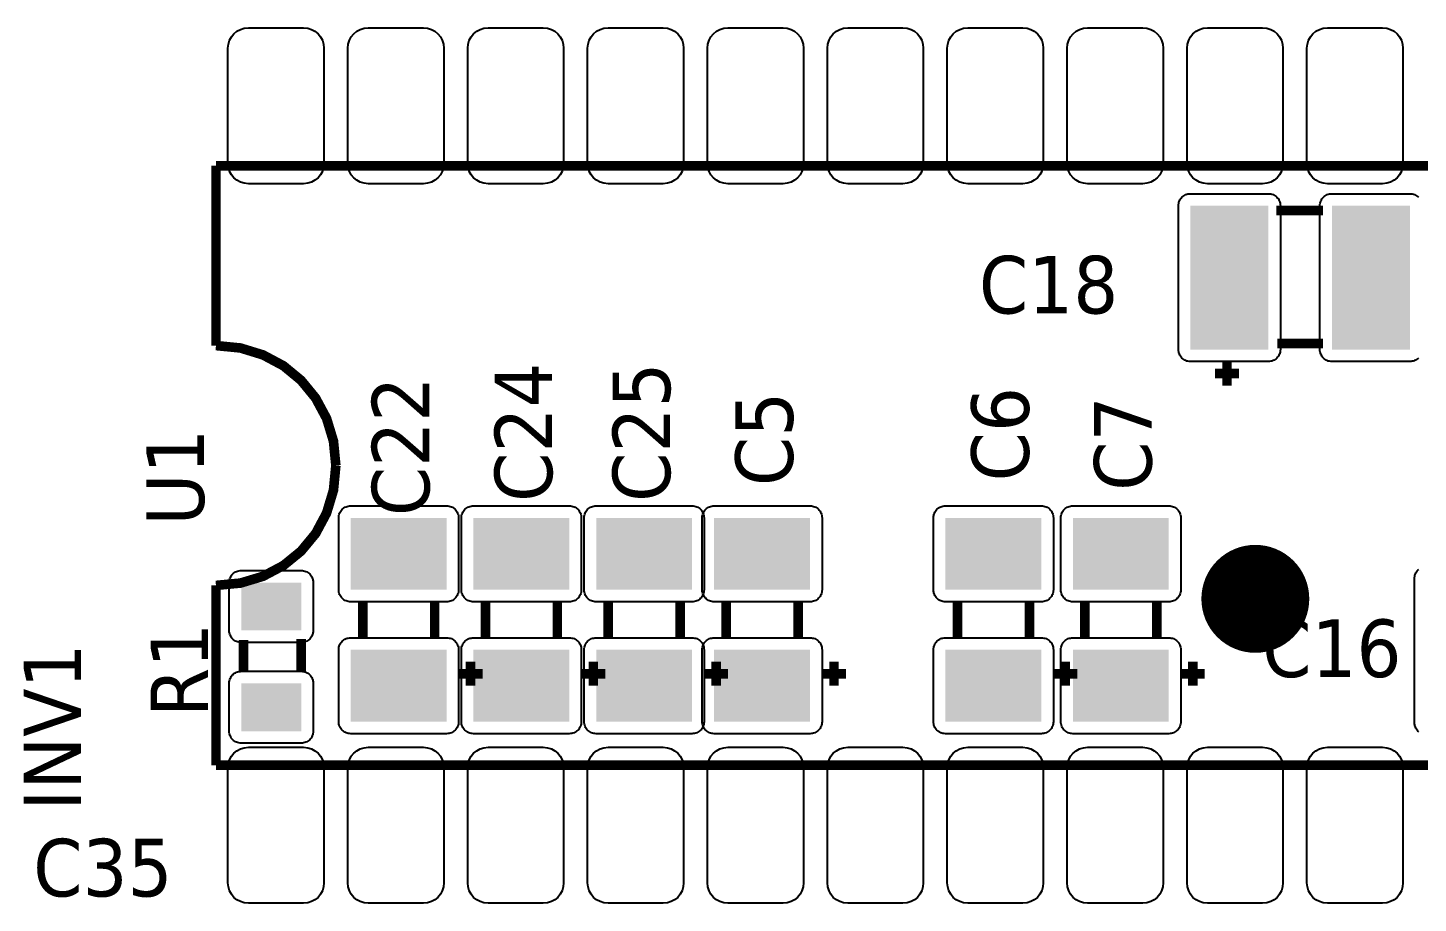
# Model space of a CAD drawing. Header units: millimetres. Extents: x 123.5 to 144.3, y 105.4 to 121.6.
# Drawn here: x 126.447 to 128.534, y 113.78 to 115.094 of the extents above; entities that cross this region are included whole.
import ezdxf

# ---------------------------------------------------------------- set-up
doc = ezdxf.new("R2010")
doc.units = ezdxf.units.MM
doc.layers.add('DESC', color=250, linetype='Continuous')
doc.styles.get("Standard").update_dxf_attribs({"font": 'tahoma.ttf'})

# ---------------------------------------------------------------- blocks, each defined once
blk = doc.blocks.new('RPAD')
blk.add_trace([(-0.5, -0.5), (-0.5, 0.5), (0.5, -0.5), (0.5, 0.5)])
blk = doc.blocks.new('EPAD')
at = {"const_width": 0.5}
blk.add_lwpolyline([(-0.25, 0, 1), (0.25, 0, 1)], format="xyb", close=True, dxfattribs=at)
blk = doc.blocks.new('DIELEC-AUT006')
for points in [[(146.9097, 114.2917), (146.8407, 114.2917), (146.8355, 114.2922), (146.8307, 114.2936), (146.8264, 114.296), (146.8226, 114.299), (146.8195, 114.3028), (146.8172, 114.3071), (146.8158, 114.312), (146.8152, 114.3172), (146.8152, 114.4612), (146.8158, 114.4664), (146.8172, 114.4712), (146.8195, 114.4755), (146.8226, 114.4793), (146.8264, 114.4824), (146.8307, 114.4847), (146.8355, 114.4862), (146.8407, 114.4867), (146.9097, 114.4867), (146.915, 114.4862), (146.9198, 114.4847), (146.9241, 114.4824), (146.9279, 114.4793), (146.931, 114.4755), (146.9333, 114.4712), (146.9347, 114.4664), (146.9352, 114.4612), (146.9352, 114.3172), (146.9347, 114.312), (146.9333, 114.3071), (146.931, 114.3028), (146.9279, 114.299), (146.9241, 114.296), (146.9198, 114.2936), (146.915, 114.2922), (146.9097, 114.2917)], [(147.0597, 114.2917), (146.9907, 114.2917), (146.9855, 114.2922), (146.9807, 114.2936), (146.9764, 114.296), (146.9726, 114.299), (146.9695, 114.3028), (146.9672, 114.3071), (146.9658, 114.312), (146.9652, 114.3172), (146.9652, 114.4612), (146.9658, 114.4664), (146.9672, 114.4712), (146.9695, 114.4755), (146.9726, 114.4793), (146.9764, 114.4824), (146.9807, 114.4847), (146.9855, 114.4862), (146.9907, 114.4867), (147.0597, 114.4867), (147.065, 114.4862), (147.0698, 114.4847), (147.0741, 114.4824), (147.0779, 114.4793), (147.081, 114.4755), (147.0833, 114.4712), (147.0847, 114.4664), (147.0852, 114.4612), (147.0852, 114.3172), (147.0847, 114.312), (147.0833, 114.3071), (147.081, 114.3028), (147.0779, 114.299), (147.0741, 114.296), (147.0698, 114.2936), (147.065, 114.2922), (147.0597, 114.2917)], [(147.2097, 114.2917), (147.1407, 114.2917), (147.1355, 114.2922), (147.1307, 114.2936), (147.1264, 114.296), (147.1226, 114.299), (147.1195, 114.3028), (147.1172, 114.3071), (147.1158, 114.312), (147.1152, 114.3172), (147.1152, 114.4612), (147.1158, 114.4664), (147.1172, 114.4712), (147.1195, 114.4755), (147.1226, 114.4793), (147.1264, 114.4824), (147.1307, 114.4847), (147.1355, 114.4862), (147.1407, 114.4867), (147.2097, 114.4867), (147.215, 114.4862), (147.2198, 114.4847), (147.2241, 114.4824), (147.2279, 114.4793), (147.231, 114.4755), (147.2333, 114.4712), (147.2347, 114.4664), (147.2352, 114.4612), (147.2352, 114.3172), (147.2347, 114.312), (147.2333, 114.3071), (147.231, 114.3028), (147.2279, 114.299), (147.2241, 114.296), (147.2198, 114.2936), (147.215, 114.2922), (147.2097, 114.2917)], [(147.3597, 114.2917), (147.2907, 114.2917), (147.2855, 114.2922), (147.2807, 114.2936), (147.2764, 114.296), (147.2726, 114.299), (147.2695, 114.3028), (147.2672, 114.3071), (147.2658, 114.312), (147.2652, 114.3172), (147.2652, 114.4612), (147.2658, 114.4664), (147.2672, 114.4712), (147.2695, 114.4755), (147.2726, 114.4793), (147.2764, 114.4824), (147.2807, 114.4847), (147.2855, 114.4862), (147.2907, 114.4867), (147.3597, 114.4867), (147.365, 114.4862), (147.3698, 114.4847), (147.3741, 114.4824), (147.3779, 114.4793), (147.381, 114.4755), (147.3833, 114.4712), (147.3847, 114.4664), (147.3852, 114.4612), (147.3852, 114.3172), (147.3847, 114.312), (147.3833, 114.3071), (147.381, 114.3028), (147.3779, 114.299), (147.3741, 114.296), (147.3698, 114.2936), (147.365, 114.2922), (147.3597, 114.2917)], [(147.5097, 114.2917), (147.4407, 114.2917), (147.4355, 114.2922), (147.4307, 114.2936), (147.4264, 114.296), (147.4226, 114.299), (147.4195, 114.3028), (147.4172, 114.3071), (147.4158, 114.312), (147.4152, 114.3172), (147.4152, 114.4612), (147.4158, 114.4664), (147.4172, 114.4712), (147.4195, 114.4755), (147.4226, 114.4793), (147.4264, 114.4824), (147.4307, 114.4847), (147.4355, 114.4862), (147.4407, 114.4867), (147.5097, 114.4867), (147.515, 114.4862), (147.5198, 114.4847), (147.5241, 114.4824), (147.5279, 114.4793), (147.531, 114.4755), (147.5333, 114.4712), (147.5347, 114.4664), (147.5352, 114.4612), (147.5352, 114.3172), (147.5347, 114.312), (147.5333, 114.3071), (147.531, 114.3028), (147.5279, 114.299), (147.5241, 114.296), (147.5198, 114.2936), (147.515, 114.2922), (147.5097, 114.2917)], [(147.6597, 114.2917), (147.5907, 114.2917), (147.5855, 114.2922), (147.5807, 114.2936), (147.5764, 114.296), (147.5726, 114.299), (147.5695, 114.3028), (147.5672, 114.3071), (147.5658, 114.312), (147.5652, 114.3172), (147.5652, 114.4612), (147.5658, 114.4664), (147.5672, 114.4712), (147.5695, 114.4755), (147.5726, 114.4793), (147.5764, 114.4824), (147.5807, 114.4847), (147.5855, 114.4862), (147.5907, 114.4867), (147.6597, 114.4867), (147.665, 114.4862), (147.6698, 114.4847), (147.6741, 114.4824), (147.6779, 114.4793), (147.681, 114.4755), (147.6833, 114.4712), (147.6847, 114.4664), (147.6852, 114.4612), (147.6852, 114.3172), (147.6847, 114.312), (147.6833, 114.3071), (147.681, 114.3028), (147.6779, 114.299), (147.6741, 114.296), (147.6698, 114.2936), (147.665, 114.2922), (147.6597, 114.2917)], [(147.8097, 114.2917), (147.7407, 114.2917), (147.7355, 114.2922), (147.7307, 114.2936), (147.7264, 114.296), (147.7226, 114.299), (147.7195, 114.3028), (147.7172, 114.3071), (147.7158, 114.312), (147.7152, 114.3172), (147.7152, 114.4612), (147.7158, 114.4664), (147.7172, 114.4712), (147.7195, 114.4755), (147.7226, 114.4793), (147.7264, 114.4824), (147.7307, 114.4847), (147.7355, 114.4862), (147.7407, 114.4867), (147.8097, 114.4867), (147.815, 114.4862), (147.8198, 114.4847), (147.8241, 114.4824), (147.8279, 114.4793), (147.831, 114.4755), (147.8333, 114.4712), (147.8347, 114.4664), (147.8352, 114.4612), (147.8352, 114.3172), (147.8347, 114.312), (147.8333, 114.3071), (147.831, 114.3028), (147.8279, 114.299), (147.8241, 114.296), (147.8198, 114.2936), (147.815, 114.2922), (147.8097, 114.2917)], [(147.9597, 114.2917), (147.8907, 114.2917), (147.8855, 114.2922), (147.8807, 114.2936), (147.8764, 114.296), (147.8726, 114.299), (147.8695, 114.3028), (147.8672, 114.3071), (147.8658, 114.312), (147.8652, 114.3172), (147.8652, 114.4612), (147.8658, 114.4664), (147.8672, 114.4712), (147.8695, 114.4755), (147.8726, 114.4793), (147.8764, 114.4824), (147.8807, 114.4847), (147.8855, 114.4862), (147.8907, 114.4867), (147.9597, 114.4867), (147.965, 114.4862), (147.9698, 114.4847), (147.9741, 114.4824), (147.9779, 114.4793), (147.981, 114.4755), (147.9833, 114.4712), (147.9847, 114.4664), (147.9852, 114.4612), (147.9852, 114.3172), (147.9847, 114.312), (147.9833, 114.3071), (147.981, 114.3028), (147.9779, 114.299), (147.9741, 114.296), (147.9698, 114.2936), (147.965, 114.2922), (147.9597, 114.2917)], [(148.1097, 114.2917), (148.0407, 114.2917), (148.0355, 114.2922), (148.0307, 114.2936), (148.0264, 114.296), (148.0226, 114.299), (148.0195, 114.3028), (148.0172, 114.3071), (148.0158, 114.312), (148.0152, 114.3172), (148.0152, 114.4612), (148.0158, 114.4664), (148.0172, 114.4712), (148.0195, 114.4755), (148.0226, 114.4793), (148.0264, 114.4824), (148.0307, 114.4847), (148.0355, 114.4862), (148.0407, 114.4867), (148.1097, 114.4867), (148.115, 114.4862), (148.1198, 114.4847), (148.1241, 114.4824), (148.1279, 114.4793), (148.131, 114.4755), (148.1333, 114.4712), (148.1347, 114.4664), (148.1352, 114.4612), (148.1352, 114.3172), (148.1347, 114.312), (148.1333, 114.3071), (148.131, 114.3028), (148.1279, 114.299), (148.1241, 114.296), (148.1198, 114.2936), (148.115, 114.2922), (148.1097, 114.2917)], [(148.2597, 114.2917), (148.1907, 114.2917), (148.1855, 114.2922), (148.1807, 114.2936), (148.1764, 114.296), (148.1726, 114.299), (148.1695, 114.3028), (148.1672, 114.3071), (148.1658, 114.312), (148.1652, 114.3172), (148.1652, 114.4612), (148.1658, 114.4664), (148.1672, 114.4712), (148.1695, 114.4755), (148.1726, 114.4793), (148.1764, 114.4824), (148.1807, 114.4847), (148.1855, 114.4862), (148.1907, 114.4867), (148.2597, 114.4867), (148.265, 114.4862), (148.2698, 114.4847), (148.2741, 114.4824), (148.2779, 114.4793), (148.281, 114.4755), (148.2833, 114.4712), (148.2847, 114.4664), (148.2852, 114.4612), (148.2852, 114.3172), (148.2847, 114.312), (148.2833, 114.3071), (148.281, 114.3028), (148.2779, 114.299), (148.2741, 114.296), (148.2698, 114.2936), (148.265, 114.2922), (148.2597, 114.2917)], [(148.1169, 114.0692), (148.0194, 114.0692), (148.0179, 114.0693), (148.0163, 114.0695), (148.0149, 114.0699), (148.0135, 114.0704), (148.0122, 114.071), (148.011, 114.0717), (148.0098, 114.0726), (148.0087, 114.0735), (148.0078, 114.0746), (148.0069, 114.0758), (148.0062, 114.077), (148.0056, 114.0783), (148.0051, 114.0797), (148.0047, 114.0811), (148.0045, 114.0826), (148.0044, 114.0842), (148.0044, 114.2642), (148.0045, 114.2658), (148.0047, 114.2673), (148.0051, 114.2687), (148.0056, 114.2701), (148.0062, 114.2714), (148.0069, 114.2727), (148.0078, 114.2738), (148.0087, 114.2749), (148.0098, 114.2758), (148.011, 114.2767), (148.0122, 114.2774), (148.0135, 114.278), (148.0149, 114.2785), (148.0163, 114.2789), (148.0179, 114.2791), (148.0194, 114.2792), (148.1169, 114.2792), (148.1185, 114.2791), (148.12, 114.2789), (148.1214, 114.2785), (148.1228, 114.278), (148.1241, 114.2774), (148.1254, 114.2767), (148.1265, 114.2758), (148.1276, 114.2749), (148.1285, 114.2738), (148.1294, 114.2727), (148.1301, 114.2714), (148.1308, 114.2701), (148.1312, 114.2687), (148.1316, 114.2673), (148.1318, 114.2658), (148.1319, 114.2642), (148.1319, 114.0842), (148.1318, 114.0826), (148.1316, 114.0811), (148.1312, 114.0797), (148.1308, 114.0783), (148.1301, 114.077), (148.1294, 114.0758), (148.1285, 114.0746), (148.1276, 114.0735), (148.1265, 114.0726), (148.1254, 114.0717), (148.1241, 114.071), (148.1228, 114.0704), (148.1214, 114.0699), (148.12, 114.0695), (148.1185, 114.0693), (148.1169, 114.0692)], [(147.1038, 113.8737), (147.1038, 113.7837), (147.1037, 113.7822), (147.1035, 113.7807), (147.1031, 113.7792), (147.1026, 113.7778), (147.102, 113.7765), (147.1013, 113.7753), (147.1004, 113.7741), (147.0995, 113.7731), (147.0984, 113.7721), (147.0972, 113.7713), (147.096, 113.7705), (147.0947, 113.7699), (147.0933, 113.7694), (147.0919, 113.769), (147.0904, 113.7688), (147.0888, 113.7687), (146.9688, 113.7687), (146.9672, 113.7688), (146.9657, 113.769), (146.9643, 113.7694), (146.9629, 113.7699), (146.9616, 113.7705), (146.9603, 113.7713), (146.9592, 113.7721), (146.9581, 113.7731), (146.9572, 113.7741), (146.9563, 113.7753), (146.9556, 113.7765), (146.9549, 113.7778), (146.9545, 113.7792), (146.9541, 113.7807), (146.9539, 113.7822), (146.9538, 113.7837), (146.9538, 113.8737), (146.9539, 113.8753), (146.9541, 113.8768), (146.9545, 113.8782), (146.9549, 113.8796), (146.9556, 113.881), (146.9563, 113.8822), (146.9572, 113.8833), (146.9581, 113.8844), (146.9592, 113.8854), (146.9603, 113.8862), (146.9616, 113.887), (146.9629, 113.8876), (146.9643, 113.8881), (146.9657, 113.8884), (146.9672, 113.8887), (146.9688, 113.8887), (147.0888, 113.8887), (147.0904, 113.8887), (147.0919, 113.8884), (147.0933, 113.8881), (147.0947, 113.8876), (147.096, 113.887), (147.0972, 113.8862), (147.0984, 113.8854), (147.0995, 113.8844), (147.1004, 113.8833), (147.1013, 113.8822), (147.102, 113.881), (147.1026, 113.8796), (147.1031, 113.8782), (147.1035, 113.8768), (147.1037, 113.8753), (147.1038, 113.8737)], [(147.2573, 113.8737), (147.2573, 113.7837), (147.2573, 113.7822), (147.257, 113.7807), (147.2567, 113.7792), (147.2562, 113.7778), (147.2556, 113.7765), (147.2548, 113.7753), (147.254, 113.7741), (147.253, 113.7731), (147.2519, 113.7721), (147.2508, 113.7713), (147.2496, 113.7705), (147.2482, 113.7699), (147.2469, 113.7694), (147.2454, 113.769), (147.2439, 113.7688), (147.2423, 113.7687), (147.1223, 113.7687), (147.1208, 113.7688), (147.1193, 113.769), (147.1178, 113.7694), (147.1164, 113.7699), (147.1151, 113.7705), (147.1139, 113.7713), (147.1127, 113.7721), (147.1117, 113.7731), (147.1107, 113.7741), (147.1099, 113.7753), (147.1091, 113.7765), (147.1085, 113.7778), (147.108, 113.7792), (147.1076, 113.7807), (147.1074, 113.7822), (147.1073, 113.7837), (147.1073, 113.8737), (147.1074, 113.8753), (147.1076, 113.8768), (147.108, 113.8782), (147.1085, 113.8796), (147.1091, 113.881), (147.1099, 113.8822), (147.1107, 113.8833), (147.1117, 113.8844), (147.1127, 113.8854), (147.1139, 113.8862), (147.1151, 113.887), (147.1164, 113.8876), (147.1178, 113.8881), (147.1193, 113.8884), (147.1208, 113.8887), (147.1223, 113.8887), (147.2423, 113.8887), (147.2439, 113.8887), (147.2454, 113.8884), (147.2469, 113.8881), (147.2482, 113.8876), (147.2496, 113.887), (147.2508, 113.8862), (147.2519, 113.8854), (147.253, 113.8844), (147.254, 113.8833), (147.2548, 113.8822), (147.2556, 113.881), (147.2562, 113.8796), (147.2567, 113.8782), (147.257, 113.8768), (147.2573, 113.8753), (147.2573, 113.8737)], [(147.4109, 113.8737), (147.4109, 113.7837), (147.4108, 113.7822), (147.4106, 113.7807), (147.4102, 113.7792), (147.4097, 113.7778), (147.4091, 113.7765), (147.4084, 113.7753), (147.4075, 113.7741), (147.4065, 113.7731), (147.4055, 113.7721), (147.4043, 113.7713), (147.4031, 113.7705), (147.4018, 113.7699), (147.4004, 113.7694), (147.3989, 113.769), (147.3974, 113.7688), (147.3959, 113.7687), (147.2759, 113.7687), (147.2743, 113.7688), (147.2728, 113.769), (147.2714, 113.7694), (147.27, 113.7699), (147.2687, 113.7705), (147.2674, 113.7713), (147.2663, 113.7721), (147.2652, 113.7731), (147.2643, 113.7741), (147.2634, 113.7753), (147.2627, 113.7765), (147.262, 113.7778), (147.2615, 113.7792), (147.2612, 113.7807), (147.261, 113.7822), (147.2609, 113.7837), (147.2609, 113.8737), (147.261, 113.8753), (147.2612, 113.8768), (147.2615, 113.8782), (147.262, 113.8796), (147.2627, 113.881), (147.2634, 113.8822), (147.2643, 113.8833), (147.2652, 113.8844), (147.2663, 113.8854), (147.2674, 113.8862), (147.2687, 113.887), (147.27, 113.8876), (147.2714, 113.8881), (147.2728, 113.8884), (147.2743, 113.8887), (147.2759, 113.8887), (147.3959, 113.8887), (147.3974, 113.8887), (147.3989, 113.8884), (147.4004, 113.8881), (147.4018, 113.8876), (147.4031, 113.887), (147.4043, 113.8862), (147.4055, 113.8854), (147.4065, 113.8844), (147.4075, 113.8833), (147.4084, 113.8822), (147.4091, 113.881), (147.4097, 113.8796), (147.4102, 113.8782), (147.4106, 113.8768), (147.4108, 113.8753), (147.4109, 113.8737)], [(147.5585, 113.8737), (147.5585, 113.7837), (147.5584, 113.7822), (147.5582, 113.7807), (147.5579, 113.7792), (147.5574, 113.7778), (147.5567, 113.7765), (147.556, 113.7753), (147.5551, 113.7741), (147.5542, 113.7731), (147.5531, 113.7721), (147.552, 113.7713), (147.5507, 113.7705), (147.5494, 113.7699), (147.548, 113.7694), (147.5466, 113.769), (147.5451, 113.7688), (147.5435, 113.7687), (147.4235, 113.7687), (147.422, 113.7688), (147.4204, 113.769), (147.419, 113.7694), (147.4176, 113.7699), (147.4163, 113.7705), (147.4151, 113.7713), (147.4139, 113.7721), (147.4129, 113.7731), (147.4119, 113.7741), (147.411, 113.7753), (147.4103, 113.7765), (147.4097, 113.7778), (147.4092, 113.7792), (147.4088, 113.7807), (147.4086, 113.7822), (147.4085, 113.7837), (147.4085, 113.8737), (147.4086, 113.8753), (147.4088, 113.8768), (147.4092, 113.8782), (147.4097, 113.8796), (147.4103, 113.881), (147.411, 113.8822), (147.4119, 113.8833), (147.4129, 113.8844), (147.4139, 113.8854), (147.4151, 113.8862), (147.4163, 113.887), (147.4176, 113.8876), (147.419, 113.8881), (147.4204, 113.8884), (147.422, 113.8887), (147.4235, 113.8887), (147.5435, 113.8887), (147.5451, 113.8887), (147.5466, 113.8884), (147.548, 113.8881), (147.5494, 113.8876), (147.5507, 113.887), (147.552, 113.8862), (147.5531, 113.8854), (147.5542, 113.8844), (147.5551, 113.8833), (147.556, 113.8822), (147.5567, 113.881), (147.5574, 113.8796), (147.5579, 113.8782), (147.5582, 113.8768), (147.5584, 113.8753), (147.5585, 113.8737)], [(147.8479, 113.8737), (147.8479, 113.7837), (147.8478, 113.7822), (147.8476, 113.7807), (147.8472, 113.7792), (147.8467, 113.7778), (147.8461, 113.7765), (147.8454, 113.7753), (147.8445, 113.7741), (147.8435, 113.7731), (147.8425, 113.7721), (147.8413, 113.7713), (147.8401, 113.7705), (147.8388, 113.7699), (147.8374, 113.7694), (147.836, 113.769), (147.8344, 113.7688), (147.8329, 113.7687), (147.7129, 113.7687), (147.7113, 113.7688), (147.7098, 113.769), (147.7084, 113.7694), (147.707, 113.7699), (147.7057, 113.7705), (147.7044, 113.7713), (147.7033, 113.7721), (147.7022, 113.7731), (147.7013, 113.7741), (147.7004, 113.7753), (147.6997, 113.7765), (147.699, 113.7778), (147.6985, 113.7792), (147.6982, 113.7807), (147.698, 113.7822), (147.6979, 113.7837), (147.6979, 113.8737), (147.698, 113.8753), (147.6982, 113.8768), (147.6985, 113.8782), (147.699, 113.8796), (147.6997, 113.881), (147.7004, 113.8822), (147.7013, 113.8833), (147.7022, 113.8844), (147.7033, 113.8854), (147.7044, 113.8862), (147.7057, 113.887), (147.707, 113.8876), (147.7084, 113.8881), (147.7098, 113.8884), (147.7113, 113.8887), (147.7129, 113.8887), (147.8329, 113.8887), (147.8344, 113.8887), (147.836, 113.8884), (147.8374, 113.8881), (147.8388, 113.8876), (147.8401, 113.887), (147.8413, 113.8862), (147.8425, 113.8854), (147.8435, 113.8844), (147.8445, 113.8833), (147.8454, 113.8822), (147.8461, 113.881), (147.8467, 113.8796), (147.8472, 113.8782), (147.8476, 113.8768), (147.8478, 113.8753), (147.8479, 113.8737)], [(148.0073, 113.8737), (148.0073, 113.7837), (148.0073, 113.7822), (148.007, 113.7807), (148.0067, 113.7792), (148.0062, 113.7778), (148.0056, 113.7765), (148.0048, 113.7753), (148.004, 113.7741), (148.003, 113.7731), (148.0019, 113.7721), (148.0008, 113.7713), (147.9996, 113.7705), (147.9982, 113.7699), (147.9969, 113.7694), (147.9954, 113.769), (147.9939, 113.7688), (147.9923, 113.7687), (147.8723, 113.7687), (147.8708, 113.7688), (147.8693, 113.769), (147.8678, 113.7694), (147.8664, 113.7699), (147.8651, 113.7705), (147.8639, 113.7713), (147.8627, 113.7721), (147.8617, 113.7731), (147.8607, 113.7741), (147.8599, 113.7753), (147.8591, 113.7765), (147.8585, 113.7778), (147.858, 113.7792), (147.8576, 113.7807), (147.8574, 113.7822), (147.8573, 113.7837), (147.8573, 113.8737), (147.8574, 113.8753), (147.8576, 113.8768), (147.858, 113.8782), (147.8585, 113.8796), (147.8591, 113.881), (147.8599, 113.8822), (147.8607, 113.8833), (147.8617, 113.8844), (147.8627, 113.8854), (147.8639, 113.8862), (147.8651, 113.887), (147.8664, 113.8876), (147.8678, 113.8881), (147.8693, 113.8884), (147.8708, 113.8887), (147.8723, 113.8887), (147.9923, 113.8887), (147.9939, 113.8887), (147.9954, 113.8884), (147.9969, 113.8881), (147.9982, 113.8876), (147.9996, 113.887), (148.0008, 113.8862), (148.0019, 113.8854), (148.003, 113.8844), (148.004, 113.8833), (148.0048, 113.8822), (148.0056, 113.881), (148.0062, 113.8796), (148.0067, 113.8782), (148.007, 113.8768), (148.0073, 113.8753), (148.0073, 113.8737)], [(146.8168, 113.7328), (146.8168, 113.7928), (146.8169, 113.7944), (146.8171, 113.7959), (146.8175, 113.7973), (146.818, 113.7987), (146.8186, 113.8), (146.8194, 113.8013), (146.8202, 113.8024), (146.8212, 113.8035), (146.8222, 113.8044), (146.8234, 113.8053), (146.8246, 113.806), (146.8259, 113.8066), (146.8273, 113.8071), (146.8288, 113.8075), (146.8303, 113.8077), (146.8318, 113.8078), (146.9068, 113.8078), (146.9084, 113.8077), (146.9099, 113.8075), (146.9114, 113.8071), (146.9127, 113.8066), (146.9141, 113.806), (146.9153, 113.8053), (146.9164, 113.8044), (146.9175, 113.8035), (146.9185, 113.8024), (146.9193, 113.8013), (146.9201, 113.8), (146.9207, 113.7987), (146.9212, 113.7973), (146.9215, 113.7959), (146.9218, 113.7944), (146.9218, 113.7928), (146.9218, 113.7328), (146.9218, 113.7312), (146.9215, 113.7297), (146.9212, 113.7283), (146.9207, 113.7269), (146.9201, 113.7256), (146.9193, 113.7243), (146.9185, 113.7232), (146.9175, 113.7221), (146.9164, 113.7212), (146.9153, 113.7203), (146.9141, 113.7196), (146.9127, 113.719), (146.9114, 113.7185), (146.9099, 113.7181), (146.9084, 113.7179), (146.9068, 113.7178), (146.8318, 113.7178), (146.8303, 113.7179), (146.8288, 113.7181), (146.8273, 113.7185), (146.8259, 113.719), (146.8246, 113.7196), (146.8234, 113.7203), (146.8222, 113.7212), (146.8212, 113.7221), (146.8202, 113.7232), (146.8194, 113.7243), (146.8186, 113.7256), (146.818, 113.7269), (146.8175, 113.7283), (146.8171, 113.7297), (146.8169, 113.7312), (146.8168, 113.7328)], [(147.1038, 113.7087), (147.1038, 113.6187), (147.1037, 113.6172), (147.1035, 113.6157), (147.1031, 113.6142), (147.1026, 113.6128), (147.102, 113.6115), (147.1013, 113.6103), (147.1004, 113.6091), (147.0995, 113.6081), (147.0984, 113.6071), (147.0972, 113.6063), (147.096, 113.6055), (147.0947, 113.6049), (147.0933, 113.6044), (147.0919, 113.604), (147.0904, 113.6038), (147.0888, 113.6037), (146.9688, 113.6037), (146.9672, 113.6038), (146.9657, 113.604), (146.9643, 113.6044), (146.9629, 113.6049), (146.9616, 113.6055), (146.9603, 113.6063), (146.9592, 113.6071), (146.9581, 113.6081), (146.9572, 113.6091), (146.9563, 113.6103), (146.9556, 113.6115), (146.9549, 113.6128), (146.9545, 113.6142), (146.9541, 113.6157), (146.9539, 113.6172), (146.9538, 113.6187), (146.9538, 113.7087), (146.9539, 113.7103), (146.9541, 113.7118), (146.9545, 113.7132), (146.9549, 113.7146), (146.9556, 113.716), (146.9563, 113.7172), (146.9572, 113.7183), (146.9581, 113.7194), (146.9592, 113.7204), (146.9603, 113.7212), (146.9616, 113.722), (146.9629, 113.7226), (146.9643, 113.7231), (146.9657, 113.7234), (146.9672, 113.7237), (146.9688, 113.7237), (147.0888, 113.7237), (147.0904, 113.7237), (147.0919, 113.7234), (147.0933, 113.7231), (147.0947, 113.7226), (147.096, 113.722), (147.0972, 113.7212), (147.0984, 113.7204), (147.0995, 113.7194), (147.1004, 113.7183), (147.1013, 113.7172), (147.102, 113.716), (147.1026, 113.7146), (147.1031, 113.7132), (147.1035, 113.7118), (147.1037, 113.7103), (147.1038, 113.7087)], [(147.2573, 113.7087), (147.2573, 113.6187), (147.2573, 113.6172), (147.257, 113.6157), (147.2567, 113.6142), (147.2562, 113.6128), (147.2556, 113.6115), (147.2548, 113.6103), (147.254, 113.6091), (147.253, 113.6081), (147.2519, 113.6071), (147.2508, 113.6063), (147.2496, 113.6055), (147.2482, 113.6049), (147.2469, 113.6044), (147.2454, 113.604), (147.2439, 113.6038), (147.2423, 113.6037), (147.1223, 113.6037), (147.1208, 113.6038), (147.1193, 113.604), (147.1178, 113.6044), (147.1164, 113.6049), (147.1151, 113.6055), (147.1139, 113.6063), (147.1127, 113.6071), (147.1117, 113.6081), (147.1107, 113.6091), (147.1099, 113.6103), (147.1091, 113.6115), (147.1085, 113.6128), (147.108, 113.6142), (147.1076, 113.6157), (147.1074, 113.6172), (147.1073, 113.6187), (147.1073, 113.7087), (147.1074, 113.7103), (147.1076, 113.7118), (147.108, 113.7132), (147.1085, 113.7146), (147.1091, 113.716), (147.1099, 113.7172), (147.1107, 113.7183), (147.1117, 113.7194), (147.1127, 113.7204), (147.1139, 113.7212), (147.1151, 113.722), (147.1164, 113.7226), (147.1178, 113.7231), (147.1193, 113.7234), (147.1208, 113.7237), (147.1223, 113.7237), (147.2423, 113.7237), (147.2439, 113.7237), (147.2454, 113.7234), (147.2469, 113.7231), (147.2482, 113.7226), (147.2496, 113.722), (147.2508, 113.7212), (147.2519, 113.7204), (147.253, 113.7194), (147.254, 113.7183), (147.2548, 113.7172), (147.2556, 113.716), (147.2562, 113.7146), (147.2567, 113.7132), (147.257, 113.7118), (147.2573, 113.7103), (147.2573, 113.7087)], [(147.4109, 113.7087), (147.4109, 113.6187), (147.4108, 113.6172), (147.4106, 113.6157), (147.4102, 113.6142), (147.4097, 113.6128), (147.4091, 113.6115), (147.4084, 113.6103), (147.4075, 113.6091), (147.4065, 113.6081), (147.4055, 113.6071), (147.4043, 113.6063), (147.4031, 113.6055), (147.4018, 113.6049), (147.4004, 113.6044), (147.3989, 113.604), (147.3974, 113.6038), (147.3959, 113.6037), (147.2759, 113.6037), (147.2743, 113.6038), (147.2728, 113.604), (147.2714, 113.6044), (147.27, 113.6049), (147.2687, 113.6055), (147.2674, 113.6063), (147.2663, 113.6071), (147.2652, 113.6081), (147.2643, 113.6091), (147.2634, 113.6103), (147.2627, 113.6115), (147.262, 113.6128), (147.2615, 113.6142), (147.2612, 113.6157), (147.261, 113.6172), (147.2609, 113.6187), (147.2609, 113.7087), (147.261, 113.7103), (147.2612, 113.7118), (147.2615, 113.7132), (147.262, 113.7146), (147.2627, 113.716), (147.2634, 113.7172), (147.2643, 113.7183), (147.2652, 113.7194), (147.2663, 113.7204), (147.2674, 113.7212), (147.2687, 113.722), (147.27, 113.7226), (147.2714, 113.7231), (147.2728, 113.7234), (147.2743, 113.7237), (147.2759, 113.7237), (147.3959, 113.7237), (147.3974, 113.7237), (147.3989, 113.7234), (147.4004, 113.7231), (147.4018, 113.7226), (147.4031, 113.722), (147.4043, 113.7212), (147.4055, 113.7204), (147.4065, 113.7194), (147.4075, 113.7183), (147.4084, 113.7172), (147.4091, 113.716), (147.4097, 113.7146), (147.4102, 113.7132), (147.4106, 113.7118), (147.4108, 113.7103), (147.4109, 113.7087)], [(147.5585, 113.7087), (147.5585, 113.6187), (147.5584, 113.6172), (147.5582, 113.6157), (147.5579, 113.6142), (147.5574, 113.6128), (147.5567, 113.6115), (147.556, 113.6103), (147.5551, 113.6091), (147.5542, 113.6081), (147.5531, 113.6071), (147.552, 113.6063), (147.5507, 113.6055), (147.5494, 113.6049), (147.548, 113.6044), (147.5466, 113.604), (147.5451, 113.6038), (147.5435, 113.6037), (147.4235, 113.6037), (147.422, 113.6038), (147.4204, 113.604), (147.419, 113.6044), (147.4176, 113.6049), (147.4163, 113.6055), (147.4151, 113.6063), (147.4139, 113.6071), (147.4129, 113.6081), (147.4119, 113.6091), (147.411, 113.6103), (147.4103, 113.6115), (147.4097, 113.6128), (147.4092, 113.6142), (147.4088, 113.6157), (147.4086, 113.6172), (147.4085, 113.6187), (147.4085, 113.7087), (147.4086, 113.7103), (147.4088, 113.7118), (147.4092, 113.7132), (147.4097, 113.7146), (147.4103, 113.716), (147.411, 113.7172), (147.4119, 113.7183), (147.4129, 113.7194), (147.4139, 113.7204), (147.4151, 113.7212), (147.4163, 113.722), (147.4176, 113.7226), (147.419, 113.7231), (147.4204, 113.7234), (147.422, 113.7237), (147.4235, 113.7237), (147.5435, 113.7237), (147.5451, 113.7237), (147.5466, 113.7234), (147.548, 113.7231), (147.5494, 113.7226), (147.5507, 113.722), (147.552, 113.7212), (147.5531, 113.7204), (147.5542, 113.7194), (147.5551, 113.7183), (147.556, 113.7172), (147.5567, 113.716), (147.5574, 113.7146), (147.5579, 113.7132), (147.5582, 113.7118), (147.5584, 113.7103), (147.5585, 113.7087)], [(147.8479, 113.7087), (147.8479, 113.6187), (147.8478, 113.6172), (147.8476, 113.6157), (147.8472, 113.6142), (147.8467, 113.6128), (147.8461, 113.6115), (147.8454, 113.6103), (147.8445, 113.6091), (147.8435, 113.6081), (147.8425, 113.6071), (147.8413, 113.6063), (147.8401, 113.6055), (147.8388, 113.6049), (147.8374, 113.6044), (147.836, 113.604), (147.8344, 113.6038), (147.8329, 113.6037), (147.7129, 113.6037), (147.7113, 113.6038), (147.7098, 113.604), (147.7084, 113.6044), (147.707, 113.6049), (147.7057, 113.6055), (147.7044, 113.6063), (147.7033, 113.6071), (147.7022, 113.6081), (147.7013, 113.6091), (147.7004, 113.6103), (147.6997, 113.6115), (147.699, 113.6128), (147.6985, 113.6142), (147.6982, 113.6157), (147.698, 113.6172), (147.6979, 113.6187), (147.6979, 113.7087), (147.698, 113.7103), (147.6982, 113.7118), (147.6985, 113.7132), (147.699, 113.7146), (147.6997, 113.716), (147.7004, 113.7172), (147.7013, 113.7183), (147.7022, 113.7194), (147.7033, 113.7204), (147.7044, 113.7212), (147.7057, 113.722), (147.707, 113.7226), (147.7084, 113.7231), (147.7098, 113.7234), (147.7113, 113.7237), (147.7129, 113.7237), (147.8329, 113.7237), (147.8344, 113.7237), (147.836, 113.7234), (147.8374, 113.7231), (147.8388, 113.7226), (147.8401, 113.722), (147.8413, 113.7212), (147.8425, 113.7204), (147.8435, 113.7194), (147.8445, 113.7183), (147.8454, 113.7172), (147.8461, 113.716), (147.8467, 113.7146), (147.8472, 113.7132), (147.8476, 113.7118), (147.8478, 113.7103), (147.8479, 113.7087)], [(148.0073, 113.7087), (148.0073, 113.6187), (148.0073, 113.6172), (148.007, 113.6157), (148.0067, 113.6142), (148.0062, 113.6128), (148.0056, 113.6115), (148.0048, 113.6103), (148.004, 113.6091), (148.003, 113.6081), (148.0019, 113.6071), (148.0008, 113.6063), (147.9996, 113.6055), (147.9982, 113.6049), (147.9969, 113.6044), (147.9954, 113.604), (147.9939, 113.6038), (147.9923, 113.6037), (147.8723, 113.6037), (147.8708, 113.6038), (147.8693, 113.604), (147.8678, 113.6044), (147.8664, 113.6049), (147.8651, 113.6055), (147.8639, 113.6063), (147.8627, 113.6071), (147.8617, 113.6081), (147.8607, 113.6091), (147.8599, 113.6103), (147.8591, 113.6115), (147.8585, 113.6128), (147.858, 113.6142), (147.8576, 113.6157), (147.8574, 113.6172), (147.8573, 113.6187), (147.8573, 113.7087), (147.8574, 113.7103), (147.8576, 113.7118), (147.858, 113.7132), (147.8585, 113.7146), (147.8591, 113.716), (147.8599, 113.7172), (147.8607, 113.7183), (147.8617, 113.7194), (147.8627, 113.7204), (147.8639, 113.7212), (147.8651, 113.722), (147.8664, 113.7226), (147.8678, 113.7231), (147.8693, 113.7234), (147.8708, 113.7237), (147.8723, 113.7237), (147.9923, 113.7237), (147.9939, 113.7237), (147.9954, 113.7234), (147.9969, 113.7231), (147.9982, 113.7226), (147.9996, 113.722), (148.0008, 113.7212), (148.0019, 113.7204), (148.003, 113.7194), (148.004, 113.7183), (148.0048, 113.7172), (148.0056, 113.716), (148.0062, 113.7146), (148.0067, 113.7132), (148.007, 113.7118), (148.0073, 113.7103), (148.0073, 113.7087)], [(146.8168, 113.6068), (146.8168, 113.6668), (146.8169, 113.6684), (146.8171, 113.6699), (146.8175, 113.6713), (146.818, 113.6727), (146.8186, 113.674), (146.8194, 113.6753), (146.8202, 113.6764), (146.8212, 113.6775), (146.8222, 113.6784), (146.8234, 113.6793), (146.8246, 113.68), (146.8259, 113.6806), (146.8273, 113.6811), (146.8288, 113.6815), (146.8303, 113.6817), (146.8318, 113.6818), (146.9068, 113.6818), (146.9084, 113.6817), (146.9099, 113.6815), (146.9114, 113.6811), (146.9127, 113.6806), (146.9141, 113.68), (146.9153, 113.6793), (146.9164, 113.6784), (146.9175, 113.6775), (146.9185, 113.6764), (146.9193, 113.6753), (146.9201, 113.674), (146.9207, 113.6727), (146.9212, 113.6713), (146.9215, 113.6699), (146.9218, 113.6684), (146.9218, 113.6668), (146.9218, 113.6068), (146.9218, 113.6052), (146.9215, 113.6037), (146.9212, 113.6023), (146.9207, 113.6009), (146.9201, 113.5996), (146.9193, 113.5983), (146.9185, 113.5972), (146.9175, 113.5961), (146.9164, 113.5952), (146.9153, 113.5943), (146.9141, 113.5936), (146.9127, 113.593), (146.9114, 113.5925), (146.9099, 113.5921), (146.9084, 113.5919), (146.9068, 113.5918), (146.8318, 113.5918), (146.8303, 113.5919), (146.8288, 113.5921), (146.8273, 113.5925), (146.8259, 113.593), (146.8246, 113.5936), (146.8234, 113.5943), (146.8222, 113.5952), (146.8212, 113.5961), (146.8202, 113.5972), (146.8194, 113.5983), (146.8186, 113.5996), (146.818, 113.6009), (146.8175, 113.6023), (146.8171, 113.6037), (146.8169, 113.6052), (146.8168, 113.6068)], [(146.8407, 113.5867), (146.9097, 113.5867), (146.915, 113.5862), (146.9198, 113.5847), (146.9241, 113.5824), (146.9279, 113.5793), (146.931, 113.5755), (146.9333, 113.5712), (146.9347, 113.5664), (146.9352, 113.5612), (146.9352, 113.4172), (146.9347, 113.412), (146.9333, 113.4071), (146.931, 113.4028), (146.9279, 113.399), (146.9241, 113.396), (146.9198, 113.3936), (146.915, 113.3922), (146.9097, 113.3917), (146.8407, 113.3917), (146.8355, 113.3922), (146.8307, 113.3936), (146.8264, 113.396), (146.8226, 113.399), (146.8195, 113.4028), (146.8172, 113.4071), (146.8158, 113.412), (146.8152, 113.4172), (146.8152, 113.5612), (146.8158, 113.5664), (146.8172, 113.5712), (146.8195, 113.5755), (146.8226, 113.5793), (146.8264, 113.5824), (146.8307, 113.5847), (146.8355, 113.5862), (146.8407, 113.5867)], [(146.9907, 113.5867), (147.0597, 113.5867), (147.065, 113.5862), (147.0698, 113.5847), (147.0741, 113.5824), (147.0779, 113.5793), (147.081, 113.5755), (147.0833, 113.5712), (147.0847, 113.5664), (147.0852, 113.5612), (147.0852, 113.4172), (147.0847, 113.412), (147.0833, 113.4071), (147.081, 113.4028), (147.0779, 113.399), (147.0741, 113.396), (147.0698, 113.3936), (147.065, 113.3922), (147.0597, 113.3917), (146.9907, 113.3917), (146.9855, 113.3922), (146.9807, 113.3936), (146.9764, 113.396), (146.9726, 113.399), (146.9695, 113.4028), (146.9672, 113.4071), (146.9658, 113.412), (146.9652, 113.4172), (146.9652, 113.5612), (146.9658, 113.5664), (146.9672, 113.5712), (146.9695, 113.5755), (146.9726, 113.5793), (146.9764, 113.5824), (146.9807, 113.5847), (146.9855, 113.5862), (146.9907, 113.5867)], [(147.1407, 113.5867), (147.2097, 113.5867), (147.215, 113.5862), (147.2198, 113.5847), (147.2241, 113.5824), (147.2279, 113.5793), (147.231, 113.5755), (147.2333, 113.5712), (147.2347, 113.5664), (147.2352, 113.5612), (147.2352, 113.4172), (147.2347, 113.412), (147.2333, 113.4071), (147.231, 113.4028), (147.2279, 113.399), (147.2241, 113.396), (147.2198, 113.3936), (147.215, 113.3922), (147.2097, 113.3917), (147.1407, 113.3917), (147.1355, 113.3922), (147.1307, 113.3936), (147.1264, 113.396), (147.1226, 113.399), (147.1195, 113.4028), (147.1172, 113.4071), (147.1158, 113.412), (147.1152, 113.4172), (147.1152, 113.5612), (147.1158, 113.5664), (147.1172, 113.5712), (147.1195, 113.5755), (147.1226, 113.5793), (147.1264, 113.5824), (147.1307, 113.5847), (147.1355, 113.5862), (147.1407, 113.5867)], [(147.2907, 113.5867), (147.3597, 113.5867), (147.365, 113.5862), (147.3698, 113.5847), (147.3741, 113.5824), (147.3779, 113.5793), (147.381, 113.5755), (147.3833, 113.5712), (147.3847, 113.5664), (147.3852, 113.5612), (147.3852, 113.4172), (147.3847, 113.412), (147.3833, 113.4071), (147.381, 113.4028), (147.3779, 113.399), (147.3741, 113.396), (147.3698, 113.3936), (147.365, 113.3922), (147.3597, 113.3917), (147.2907, 113.3917), (147.2855, 113.3922), (147.2807, 113.3936), (147.2764, 113.396), (147.2726, 113.399), (147.2695, 113.4028), (147.2672, 113.4071), (147.2658, 113.412), (147.2652, 113.4172), (147.2652, 113.5612), (147.2658, 113.5664), (147.2672, 113.5712), (147.2695, 113.5755), (147.2726, 113.5793), (147.2764, 113.5824), (147.2807, 113.5847), (147.2855, 113.5862), (147.2907, 113.5867)], [(147.4407, 113.5867), (147.5097, 113.5867), (147.515, 113.5862), (147.5198, 113.5847), (147.5241, 113.5824), (147.5279, 113.5793), (147.531, 113.5755), (147.5333, 113.5712), (147.5347, 113.5664), (147.5352, 113.5612), (147.5352, 113.4172), (147.5347, 113.412), (147.5333, 113.4071), (147.531, 113.4028), (147.5279, 113.399), (147.5241, 113.396), (147.5198, 113.3936), (147.515, 113.3922), (147.5097, 113.3917), (147.4407, 113.3917), (147.4355, 113.3922), (147.4307, 113.3936), (147.4264, 113.396), (147.4226, 113.399), (147.4195, 113.4028), (147.4172, 113.4071), (147.4158, 113.412), (147.4152, 113.4172), (147.4152, 113.5612), (147.4158, 113.5664), (147.4172, 113.5712), (147.4195, 113.5755), (147.4226, 113.5793), (147.4264, 113.5824), (147.4307, 113.5847), (147.4355, 113.5862), (147.4407, 113.5867)], [(147.5907, 113.5867), (147.6597, 113.5867), (147.665, 113.5862), (147.6698, 113.5847), (147.6741, 113.5824), (147.6779, 113.5793), (147.681, 113.5755), (147.6833, 113.5712), (147.6847, 113.5664), (147.6852, 113.5612), (147.6852, 113.4172), (147.6847, 113.412), (147.6833, 113.4071), (147.681, 113.4028), (147.6779, 113.399), (147.6741, 113.396), (147.6698, 113.3936), (147.665, 113.3922), (147.6597, 113.3917), (147.5907, 113.3917), (147.5855, 113.3922), (147.5807, 113.3936), (147.5764, 113.396), (147.5726, 113.399), (147.5695, 113.4028), (147.5672, 113.4071), (147.5658, 113.412), (147.5652, 113.4172), (147.5652, 113.5612), (147.5658, 113.5664), (147.5672, 113.5712), (147.5695, 113.5755), (147.5726, 113.5793), (147.5764, 113.5824), (147.5807, 113.5847), (147.5855, 113.5862), (147.5907, 113.5867)], [(147.7407, 113.5867), (147.8097, 113.5867), (147.815, 113.5862), (147.8198, 113.5847), (147.8241, 113.5824), (147.8279, 113.5793), (147.831, 113.5755), (147.8333, 113.5712), (147.8347, 113.5664), (147.8352, 113.5612), (147.8352, 113.4172), (147.8347, 113.412), (147.8333, 113.4071), (147.831, 113.4028), (147.8279, 113.399), (147.8241, 113.396), (147.8198, 113.3936), (147.815, 113.3922), (147.8097, 113.3917), (147.7407, 113.3917), (147.7355, 113.3922), (147.7307, 113.3936), (147.7264, 113.396), (147.7226, 113.399), (147.7195, 113.4028), (147.7172, 113.4071), (147.7158, 113.412), (147.7152, 113.4172), (147.7152, 113.5612), (147.7158, 113.5664), (147.7172, 113.5712), (147.7195, 113.5755), (147.7226, 113.5793), (147.7264, 113.5824), (147.7307, 113.5847), (147.7355, 113.5862), (147.7407, 113.5867)], [(147.8907, 113.5867), (147.9597, 113.5867), (147.965, 113.5862), (147.9698, 113.5847), (147.9741, 113.5824), (147.9779, 113.5793), (147.981, 113.5755), (147.9833, 113.5712), (147.9847, 113.5664), (147.9852, 113.5612), (147.9852, 113.4172), (147.9847, 113.412), (147.9833, 113.4071), (147.981, 113.4028), (147.9779, 113.399), (147.9741, 113.396), (147.9698, 113.3936), (147.965, 113.3922), (147.9597, 113.3917), (147.8907, 113.3917), (147.8855, 113.3922), (147.8807, 113.3936), (147.8764, 113.396), (147.8726, 113.399), (147.8695, 113.4028), (147.8672, 113.4071), (147.8658, 113.412), (147.8652, 113.4172), (147.8652, 113.5612), (147.8658, 113.5664), (147.8672, 113.5712), (147.8695, 113.5755), (147.8726, 113.5793), (147.8764, 113.5824), (147.8807, 113.5847), (147.8855, 113.5862), (147.8907, 113.5867)], [(148.0407, 113.5867), (148.1097, 113.5867), (148.115, 113.5862), (148.1198, 113.5847), (148.1241, 113.5824), (148.1279, 113.5793), (148.131, 113.5755), (148.1333, 113.5712), (148.1347, 113.5664), (148.1352, 113.5612), (148.1352, 113.4172), (148.1347, 113.412), (148.1333, 113.4071), (148.131, 113.4028), (148.1279, 113.399), (148.1241, 113.396), (148.1198, 113.3936), (148.115, 113.3922), (148.1097, 113.3917), (148.0407, 113.3917), (148.0355, 113.3922), (148.0307, 113.3936), (148.0264, 113.396), (148.0226, 113.399), (148.0195, 113.4028), (148.0172, 113.4071), (148.0158, 113.412), (148.0152, 113.4172), (148.0152, 113.5612), (148.0158, 113.5664), (148.0172, 113.5712), (148.0195, 113.5755), (148.0226, 113.5793), (148.0264, 113.5824), (148.0307, 113.5847), (148.0355, 113.5862), (148.0407, 113.5867)], [(148.1907, 113.5867), (148.2597, 113.5867), (148.265, 113.5862), (148.2698, 113.5847), (148.2741, 113.5824), (148.2779, 113.5793), (148.281, 113.5755), (148.2833, 113.5712), (148.2847, 113.5664), (148.2852, 113.5612), (148.2852, 113.4172), (148.2847, 113.412), (148.2833, 113.4071), (148.281, 113.4028), (148.2779, 113.399), (148.2741, 113.396), (148.2698, 113.3936), (148.265, 113.3922), (148.2597, 113.3917), (148.1907, 113.3917), (148.1855, 113.3922), (148.1807, 113.3936), (148.1764, 113.396), (148.1726, 113.399), (148.1695, 113.4028), (148.1672, 113.4071), (148.1658, 113.412), (148.1652, 113.4172), (148.1652, 113.5612), (148.1658, 113.5664), (148.1672, 113.5712), (148.1695, 113.5755), (148.1726, 113.5793), (148.1764, 113.5824), (148.1807, 113.5847), (148.1855, 113.5862), (148.1907, 113.5867)]]:
    blk.add_lwpolyline(points, close=True)
at = {"const_width": 0.012}
for points in [[(146.8002, 114.0892), (146.8002, 114.3142)], [(146.8002, 114.3142), (149.8002, 114.3142)], [(146.8002, 114.0892), (146.8002, 114.3142)], [(146.8002, 114.3142), (149.8002, 114.3142)], [(146.8002, 114.0892), (146.8002, 114.3142)], [(146.8002, 114.3142), (149.8002, 114.3142)], [(148.1852, 114.2582), (148.1267, 114.2582)], [(148.1852, 114.2582), (148.1267, 114.2582)], [(148.1852, 114.2582), (148.1267, 114.2582)], [(146.9502, 113.9392), (146.9472, 113.9697), (146.9386, 113.998), (146.9249, 114.0235), (146.9067, 114.0457), (146.8846, 114.0639), (146.8591, 114.0775), (146.8308, 114.0862), (146.8002, 114.0892)], [(146.9502, 113.9392), (146.9472, 113.9697), (146.9386, 113.998), (146.9249, 114.0235), (146.9067, 114.0457), (146.8846, 114.0639), (146.8591, 114.0775), (146.8308, 114.0862), (146.8002, 114.0892)], [(146.9502, 113.9392), (146.9472, 113.9697), (146.9386, 113.998), (146.9249, 114.0235), (146.9067, 114.0457), (146.8846, 114.0639), (146.8591, 114.0775), (146.8308, 114.0862), (146.8002, 114.0892)], [(148.1852, 114.0917), (148.1282, 114.0917)], [(148.1852, 114.0917), (148.1282, 114.0917)], [(148.1852, 114.0917), (148.1282, 114.0917)], [(148.0652, 114.0692), (148.0652, 114.0392)], [(148.0652, 114.0692), (148.0652, 114.0392)], [(148.0652, 114.0692), (148.0652, 114.0392)], [(148.0802, 114.0542), (148.0502, 114.0542)], [(148.0802, 114.0542), (148.0502, 114.0542)], [(148.0802, 114.0542), (148.0502, 114.0542)], [(146.9502, 113.9392), (146.9472, 113.9082), (146.9386, 113.8797), (146.9249, 113.8541), (146.9067, 113.8321), (146.8846, 113.8141), (146.8591, 113.8006), (146.8308, 113.7921), (146.8002, 113.7892)], [(146.9502, 113.9392), (146.9472, 113.9082), (146.9386, 113.8797), (146.9249, 113.8541), (146.9067, 113.8321), (146.8846, 113.8141), (146.8591, 113.8006), (146.8308, 113.7921), (146.8002, 113.7892)], [(146.9502, 113.9392), (146.9472, 113.9082), (146.9386, 113.8797), (146.9249, 113.8541), (146.9067, 113.8321), (146.8846, 113.8141), (146.8591, 113.8006), (146.8308, 113.7921), (146.8002, 113.7892)], [(146.8002, 113.5642), (146.8002, 113.7892)], [(146.8002, 113.5642), (146.8002, 113.7892)], [(146.8002, 113.5642), (146.8002, 113.7892)], [(146.9838, 113.7687), (146.9838, 113.7237)], [(146.9838, 113.7687), (146.9838, 113.7237)], [(146.9838, 113.7687), (146.9838, 113.7237)], [(147.0738, 113.7687), (147.0738, 113.7237)], [(147.0738, 113.7687), (147.0738, 113.7237)], [(147.0738, 113.7687), (147.0738, 113.7237)], [(147.1373, 113.7687), (147.1373, 113.7237)], [(147.1373, 113.7687), (147.1373, 113.7237)], [(147.1373, 113.7687), (147.1373, 113.7237)], [(147.2273, 113.7687), (147.2273, 113.7237)], [(147.2273, 113.7687), (147.2273, 113.7237)], [(147.2273, 113.7687), (147.2273, 113.7237)], [(147.2909, 113.7687), (147.2909, 113.7237)], [(147.2909, 113.7687), (147.2909, 113.7237)], [(147.2909, 113.7687), (147.2909, 113.7237)], [(147.3809, 113.7687), (147.3809, 113.7237)], [(147.3809, 113.7687), (147.3809, 113.7237)], [(147.3809, 113.7687), (147.3809, 113.7237)], [(147.4385, 113.7687), (147.4385, 113.7237)], [(147.4385, 113.7687), (147.4385, 113.7237)], [(147.4385, 113.7687), (147.4385, 113.7237)], [(147.5285, 113.7687), (147.5285, 113.7237)], [(147.5285, 113.7687), (147.5285, 113.7237)], [(147.5285, 113.7687), (147.5285, 113.7237)], [(147.7279, 113.7687), (147.7279, 113.7237)], [(147.7279, 113.7687), (147.7279, 113.7237)], [(147.7279, 113.7687), (147.7279, 113.7237)], [(147.8179, 113.7687), (147.8179, 113.7237)], [(147.8179, 113.7687), (147.8179, 113.7237)], [(147.8179, 113.7687), (147.8179, 113.7237)], [(147.8873, 113.7687), (147.8873, 113.7237)], [(147.8873, 113.7687), (147.8873, 113.7237)], [(147.8873, 113.7687), (147.8873, 113.7237)], [(147.9773, 113.7687), (147.9773, 113.7237)], [(147.9773, 113.7687), (147.9773, 113.7237)], [(147.9773, 113.7687), (147.9773, 113.7237)], [(146.8348, 113.6803), (146.8348, 113.7208)], [(146.8348, 113.6803), (146.8348, 113.7208)], [(146.8348, 113.6803), (146.8348, 113.7208)], [(146.9068, 113.6803), (146.9068, 113.7223)], [(146.9068, 113.6803), (146.9068, 113.7223)], [(146.9068, 113.6803), (146.9068, 113.7223)], [(147.1188, 113.6937), (147.1188, 113.6637)], [(147.1188, 113.6937), (147.1188, 113.6637)], [(147.1188, 113.6937), (147.1188, 113.6637)], [(147.2723, 113.6937), (147.2723, 113.6637)], [(147.2723, 113.6937), (147.2723, 113.6637)], [(147.2723, 113.6937), (147.2723, 113.6637)], [(147.4259, 113.6937), (147.4259, 113.6637)], [(147.4259, 113.6937), (147.4259, 113.6637)], [(147.4259, 113.6937), (147.4259, 113.6637)], [(147.5735, 113.6937), (147.5735, 113.6637)], [(147.5735, 113.6937), (147.5735, 113.6637)], [(147.5735, 113.6937), (147.5735, 113.6637)], [(147.8629, 113.6937), (147.8629, 113.6637)], [(147.8629, 113.6937), (147.8629, 113.6637)], [(147.8629, 113.6937), (147.8629, 113.6637)], [(148.0223, 113.6937), (148.0223, 113.6637)], [(148.0223, 113.6937), (148.0223, 113.6637)], [(148.0223, 113.6937), (148.0223, 113.6637)], [(147.1338, 113.6787), (147.1038, 113.6787)], [(147.1338, 113.6787), (147.1038, 113.6787)], [(147.1338, 113.6787), (147.1038, 113.6787)], [(147.2873, 113.6787), (147.2573, 113.6787)], [(147.2873, 113.6787), (147.2573, 113.6787)], [(147.2873, 113.6787), (147.2573, 113.6787)], [(147.4409, 113.6787), (147.4109, 113.6787)], [(147.4409, 113.6787), (147.4109, 113.6787)], [(147.4409, 113.6787), (147.4109, 113.6787)], [(147.5885, 113.6787), (147.5585, 113.6787)], [(147.5885, 113.6787), (147.5585, 113.6787)], [(147.5885, 113.6787), (147.5585, 113.6787)], [(147.8779, 113.6787), (147.8479, 113.6787)], [(147.8779, 113.6787), (147.8479, 113.6787)], [(147.8779, 113.6787), (147.8479, 113.6787)], [(148.0373, 113.6787), (148.0073, 113.6787)], [(148.0373, 113.6787), (148.0073, 113.6787)], [(148.0373, 113.6787), (148.0073, 113.6787)], [(146.8002, 113.5642), (149.8002, 113.5642)], [(146.8002, 113.5642), (149.8002, 113.5642)], [(146.8002, 113.5642), (149.8002, 113.5642)]]:
    blk.add_lwpolyline(points, dxfattribs=at)
for points in [[(148.3046, 114.0735), (148.3035, 114.0726), (148.3024, 114.0717), (148.3011, 114.071), (148.2998, 114.0704), (148.2984, 114.0699), (148.297, 114.0695), (148.2955, 114.0693), (148.2939, 114.0692), (148.2939, 114.0692), (148.1964, 114.0692), (148.1949, 114.0693), (148.1933, 114.0695), (148.1919, 114.0699), (148.1905, 114.0704), (148.1892, 114.071), (148.188, 114.0717), (148.1868, 114.0726), (148.1857, 114.0735), (148.1848, 114.0746), (148.1839, 114.0758), (148.1832, 114.077), (148.1826, 114.0783), (148.1821, 114.0797), (148.1817, 114.0811), (148.1815, 114.0826), (148.1814, 114.0842), (148.1814, 114.2642), (148.1815, 114.2658), (148.1817, 114.2673), (148.1821, 114.2687), (148.1826, 114.2701), (148.1832, 114.2714), (148.1839, 114.2727), (148.1848, 114.2738), (148.1857, 114.2749), (148.1868, 114.2758), (148.188, 114.2767), (148.1892, 114.2774), (148.1905, 114.278), (148.1919, 114.2785), (148.1933, 114.2789), (148.1949, 114.2791), (148.1964, 114.2792), (148.2939, 114.2792), (148.2955, 114.2791), (148.297, 114.2789), (148.2984, 114.2785), (148.2998, 114.278), (148.3011, 114.2774), (148.3024, 114.2767), (148.3035, 114.2758), (148.3046, 114.2749)], [(148.3051, 113.606), (148.304, 113.607), (148.3031, 113.6081), (148.3022, 113.6092), (148.3015, 113.6105), (148.3008, 113.6118), (148.3003, 113.6132), (148.3, 113.6146), (148.2998, 113.6161), (148.2997, 113.6177), (148.2997, 113.7977), (148.2998, 113.7992), (148.3, 113.8007), (148.3003, 113.8022), (148.3008, 113.8036), (148.3015, 113.8049), (148.3022, 113.8061), (148.3031, 113.8073), (148.304, 113.8083), (148.3051, 113.8093)]]:
    blk.add_lwpolyline(points)
at = {"zscale": 1.5}
for p, xscale, yscale, rotation in [((148.0682, 114.1742), 0.0975, 0.18, 180), ((148.2452, 114.1742), 0.0975, 0.18, 180), ((147.0288, 113.8287), 0.09, 0.12, 270), ((147.1823, 113.8287), 0.09, 0.12, 270), ((147.3359, 113.8287), 0.09, 0.12, 270), ((147.4835, 113.8287), 0.09, 0.12, 270), ((147.7729, 113.8287), 0.09, 0.12, 270), ((147.9323, 113.8287), 0.09, 0.12, 270), ((146.8693, 113.7628), 0.06, 0.07500000000000001, 90), ((147.0288, 113.6637), 0.09, 0.12, 270), ((147.1823, 113.6637), 0.09, 0.12, 270), ((147.3359, 113.6637), 0.09, 0.12, 270), ((147.4835, 113.6637), 0.09, 0.12, 270), ((147.7729, 113.6637), 0.09, 0.12, 270), ((147.9323, 113.6637), 0.09, 0.12, 270), ((146.8693, 113.6368), 0.06, 0.07500000000000001, 90)]:
    blk.add_blockref('RPAD', p, dxfattribs=dict(at, xscale=xscale, yscale=yscale, rotation=rotation))
at = {"xscale": 0.135, "yscale": 0.135, "zscale": 1.5}
blk.add_blockref('EPAD', (148.1006, 113.7724), dxfattribs=at)
at = {"width": 1.041667}
for s, p in [('C18', (147.7548, 114.1294)), ('C18', (147.7548, 114.1294)), ('C18', (147.7548, 114.1294)), ('C16', (148.1091, 113.6746)), ('C16', (148.1091, 113.6746)), ('C16', (148.1091, 113.6746)), ('C35', (146.5715, 113.4002)), ('C35', (146.5715, 113.4002)), ('C35', (146.5715, 113.4002))]:
    blk.add_text(s, height=0.072, dxfattribs=at).set_placement(p)
for s, p in [('C24', (147.2208, 113.8936)), ('C24', (147.2208, 113.8936)), ('C24', (147.2208, 113.8936)), ('C25', (147.3684, 113.8936)), ('C25', (147.3684, 113.8936)), ('C25', (147.3684, 113.8936)), ('C22', (147.0672, 113.8759)), ('C22', (147.0672, 113.8759)), ('C22', (147.0672, 113.8759)), ('C6', (147.8172, 113.9193)), ('C6', (147.8172, 113.9193)), ('C6', (147.8172, 113.9193)), ('C5', (147.522, 113.9134)), ('C5', (147.522, 113.9134)), ('C5', (147.522, 113.9134)), ('C7', (147.9708, 113.9075)), ('C7', (147.9708, 113.9075)), ('C7', (147.9708, 113.9075)), ('U1', (146.7852, 113.8642)), ('U1', (146.7852, 113.8642)), ('U1', (146.7852, 113.8642)), ('R1', (146.7903, 113.6248)), ('R1', (146.7903, 113.6248)), ('R1', (146.7903, 113.6248)), ('INV1', (146.6315, 113.5075)), ('INV1', (146.6315, 113.5075)), ('INV1', (146.6315, 113.5075))]:
    blk.add_text(s, height=0.072, rotation=90, dxfattribs=at).set_placement(p)

msp = doc.modelspace()

# ---------------------------------------------------------------- block references
at = {"layer": 'DESC', "xscale": 1.2, "yscale": 1.2, "zscale": 1.2}
msp.add_blockref('DIELEC-AUT006', (-49.4312, -22.2901), dxfattribs=at)

doc.saveas('drawing.dxf')
